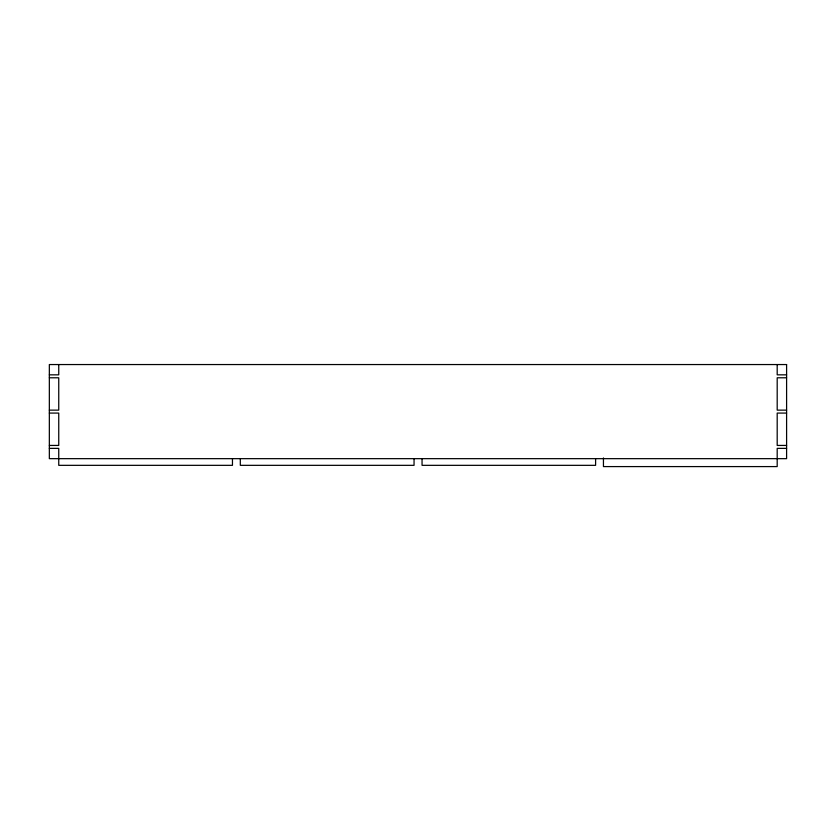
<?xml version="1.0" encoding="UTF-8"?>
<svg xmlns="http://www.w3.org/2000/svg" width="828" height="828" viewBox="0 0 828 828"><rect width="100%" height="100%" fill="white"/><g stroke="black" fill="none" stroke-linecap="round" stroke-linejoin="round"><path stroke-width="1.24" d="M49.338 374.836L58.747 374.836L58.747 364.548M786.6 374.836L777.192 374.836L777.192 364.548M49.338 377.785L58.747 377.785L58.747 410.139L49.338 410.139M786.6 377.785L777.192 377.785L777.192 410.139L786.6 410.139M49.338 413.079L58.747 413.079L58.747 445.433L49.338 445.433M786.6 413.079L777.192 413.079L777.192 445.433L786.6 445.433M49.338 448.372L58.747 448.372L58.747 465.336L232.461 465.336L232.461 458.66M786.6 448.372L777.192 448.372L777.192 466.588L603.446 466.588L603.446 457.925M595.601 458.66L595.601 465.336L422.052 465.336L422.052 458.66M414.052 458.66L414.052 465.336L240.306 465.336L240.306 458.66M786.6 364.548L49.338 364.548L49.338 458.66L786.6 458.66L786.6 364.548"/></g></svg>
